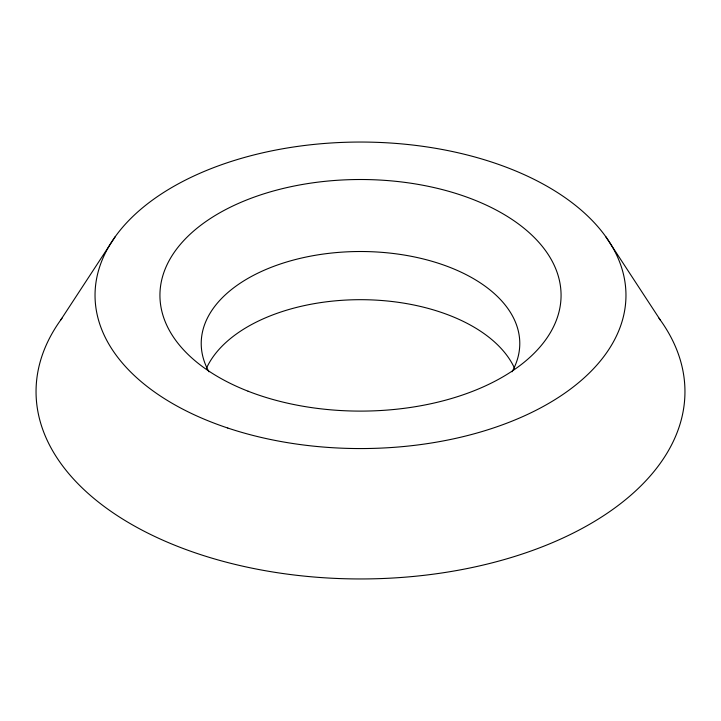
<?xml version="1.0" encoding="UTF-8"?>
<svg xmlns="http://www.w3.org/2000/svg" width="721" height="721" viewBox="0 0 721 721"><rect width="100%" height="100%" fill="white"/><g stroke="black" fill="none" stroke-linecap="round" stroke-linejoin="round"><path stroke-width="1.08" d="M60.744 319.953L115.252 236.65M605.748 236.65L660.256 319.953M658.994 318.222A324.45 187.316 0 0 1 360.5 578.954A324.45 187.316 0 0 1 62.006 318.222M208.964 371.793A159.278 91.955 0 0 1 360.5 251.512A159.278 91.955 0 0 1 512.036 371.793M206.503 368.17A159.278 91.955 0 0 1 360.5 299.684A159.278 91.955 0 0 1 514.497 368.17M227.773 428.031A265.463 153.258 0 0 0 625.963 295.304A265.463 153.258 0 0 0 227.773 162.576A265.463 153.258 0 0 0 227.773 428.031M248.078 391.206A200.573 115.802 0 0 0 560.559 303.568A200.573 115.802 0 0 0 272.862 191.146A200.573 115.802 0 0 0 248.078 391.206"/></g></svg>
